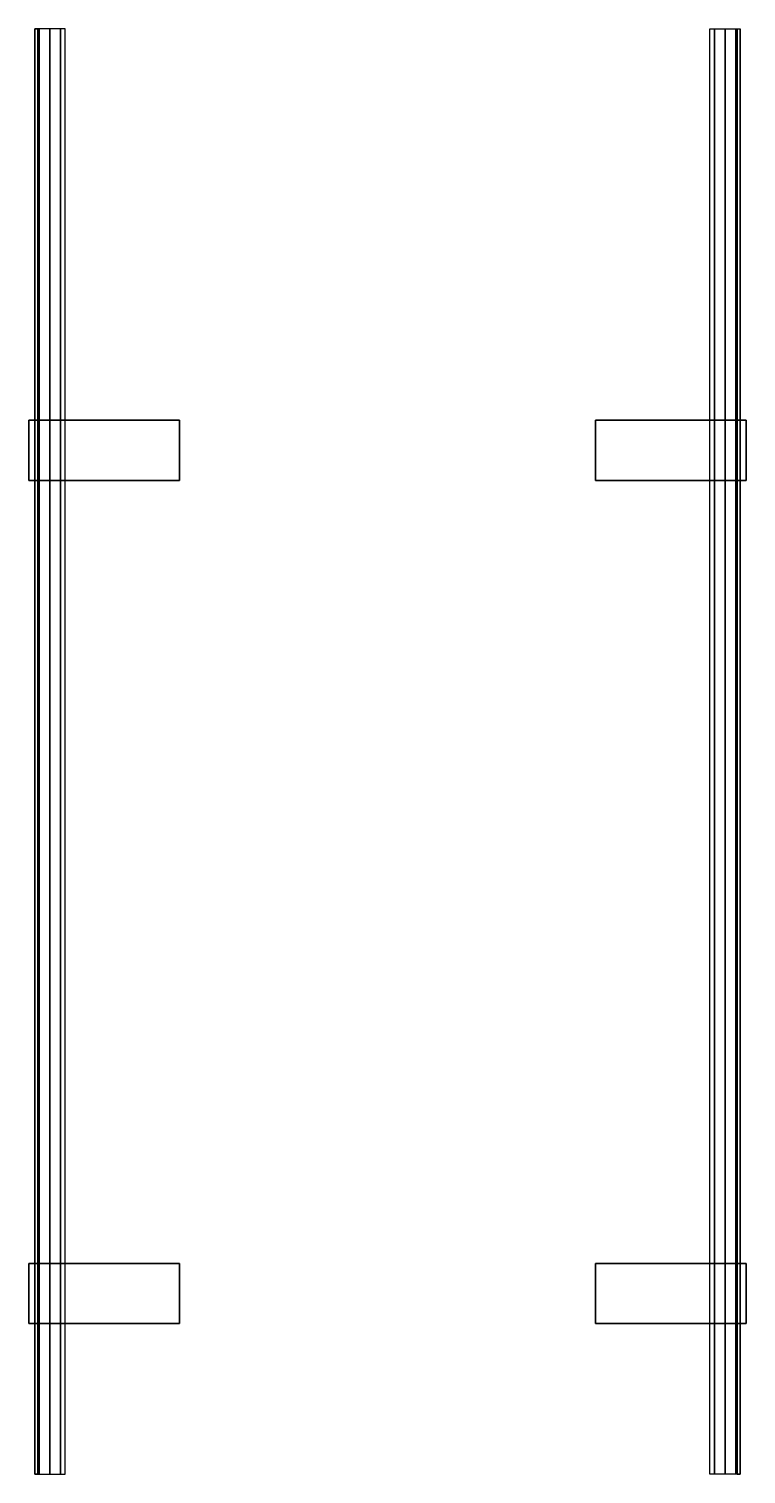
# Model space of a CAD drawing. Extents: x 12 to 250, y -480 to 0.
import ezdxf

# ---------------------------------------------------------------- set-up
doc = ezdxf.new("R2010")
doc.units = 0
doc.layers.add('ACESSORIO', color=7, linetype='CONTINUOUS')

msp = doc.modelspace()

# ---------------------------------------------------------------- linework, layer by layer
at = {"layer": 'ACESSORIO'}
for points in [[(14.12, 0, 47), (14.12, 0, 7), (14.12, -480, 7), (14.12, -480, 47)], [(14.12, 0, 47), (15.12, 0, 47), (15.12, 0, 7), (14.12, 0, 7)], [(15.58, 0, 3.46), (14.12, 0, 7), (14.12, -480, 7), (15.58, -480, 3.46)], [(15.58, 0, 50.54), (14.12, 0, 47), (14.12, -480, 47), (15.58, -480, 50.54)], [(15.12, 0, 47), (15.12, 0, 7), (15.12, -480, 7), (15.12, -480, 47)], [(19.12, 0, 2), (15.58, 0, 3.46), (15.58, -480, 3.46), (19.12, -480, 2)], [(19.12, 0, 52), (15.58, 0, 50.54), (15.58, -480, 50.54), (19.12, -480, 52)], [(22.65, 0, 3.46), (19.12, 0, 2), (19.12, -480, 2), (22.65, -480, 3.46)], [(22.65, 0, 50.54), (19.12, 0, 52), (19.12, -480, 52), (22.65, -480, 50.54)], [(24.12, 0, 7), (22.65, 0, 3.46), (22.65, -480, 3.46), (24.12, -480, 7)], [(24.12, 0, 47), (22.65, 0, 50.54), (22.65, -480, 50.54), (24.12, -480, 47)], [(238.45, 0, 47), (239.91, 0, 50.54), (239.91, -480, 50.54), (238.45, -480, 47)], [(238.45, 0, 7), (239.91, 0, 3.46), (239.91, -480, 3.46), (238.45, -480, 7)], [(239.91, 0, 50.54), (243.45, 0, 52), (243.45, -480, 52), (239.91, -480, 50.54)], [(239.91, 0, 3.46), (243.45, 0, 2), (243.45, -480, 2), (239.91, -480, 3.46)], [(243.45, 0, 52), (246.99, 0, 50.54), (246.99, -480, 50.54), (243.45, -480, 52)], [(243.45, 0, 2), (246.99, 0, 3.46), (246.99, -480, 3.46), (243.45, -480, 2)], [(246.99, 0, 50.54), (248.45, 0, 47), (248.45, -480, 47), (246.99, -480, 50.54)], [(246.99, 0, 3.46), (248.45, 0, 7), (248.45, -480, 7), (246.99, -480, 3.46)], [(247.45, 0, 47), (247.45, 0, 7), (247.45, -480, 7), (247.45, -480, 47)], [(248.45, 0, 47), (248.45, 0, 7), (248.45, -480, 7), (248.45, -480, 47)], [(12.12, -130, 2), (62.12, -130, 2), (62.12, -150, 2), (12.12, -150, 2)], [(12.12, -130), (62.12, -130), (62.12, -150), (12.12, -150)], [(12.12, -130, 2), (12.12, -130), (62.12, -130), (62.12, -130, 2)], [(12.12, -130, 42), (12.12, -150, 42), (12.12, -150, 2), (12.12, -130, 2)], [(13.83, -130, 42), (12.12, -130, 42), (12.12, -130, 2), (14.12, -130, 2)], [(12.12, -130, 2), (12.12, -130), (12.12, -150), (12.12, -150, 2)], [(14.12, -130, 2), (12.12, -130, 2), (12.12, -150, 2), (14.12, -150, 2)], [(14.12, -130, 42), (14.12, -150, 42), (14.12, -150, 2), (14.12, -130, 2)], [(62.12, -130, 2), (62.12, -130), (62.12, -150), (62.12, -150, 2)], [(250.45, -130, 2), (250.45, -130), (200.45, -130), (200.45, -130, 2)], [(250.45, -130), (200.45, -130), (200.45, -150), (250.45, -150)], [(250.45, -130, 2), (200.45, -130, 2), (200.45, -150, 2), (250.45, -150, 2)], [(200.45, -130, 2), (200.45, -130), (200.45, -150), (200.45, -150, 2)], [(248.45, -130, 42), (248.45, -150, 42), (248.45, -150, 2), (248.45, -130, 2)], [(248.73, -130, 42), (250.45, -130, 42), (250.45, -130, 2), (248.45, -130, 2)], [(248.45, -130, 2), (250.45, -130, 2), (250.45, -150, 2), (248.45, -150, 2)], [(248.45, -130, 42), (250.45, -130, 42), (250.45, -150, 42), (248.45, -150, 42)], [(250.45, -130, 42), (250.45, -150, 42), (250.45, -150, 2), (250.45, -130, 2)], [(250.45, -130, 2), (250.45, -130), (250.45, -150), (250.45, -150, 2)], [(12.12, -150, 2), (12.12, -150), (62.12, -150), (62.12, -150, 2)], [(12.12, -150, 42), (14.12, -150, 42), (14.12, -150, 2), (12.12, -150, 2)], [(250.45, -150, 2), (250.45, -150), (200.45, -150), (200.45, -150, 2)], [(250.45, -150, 42), (248.45, -150, 42), (248.45, -150, 2), (250.45, -150, 2)], [(12.12, -410, 2), (12.12, -410), (62.12, -410), (62.12, -410, 2)], [(12.12, -410), (62.12, -410), (62.12, -430), (12.12, -430)], [(12.12, -410, 2), (62.12, -410, 2), (62.12, -430, 2), (12.12, -430, 2)], [(12.12, -410, 42), (12.12, -430, 42), (12.12, -430, 2), (12.12, -410, 2)], [(13.83, -410, 42), (12.12, -410, 42), (12.12, -410, 2), (14.12, -410, 2)], [(14.12, -410, 2), (12.12, -410, 2), (12.12, -430, 2), (14.12, -430, 2)], [(12.12, -410, 2), (12.12, -410), (12.12, -430), (12.12, -430, 2)], [(14.12, -410, 42), (14.12, -430, 42), (14.12, -430, 2), (14.12, -410, 2)], [(62.12, -410, 2), (62.12, -410), (62.12, -430), (62.12, -430, 2)], [(250.45, -410, 2), (200.45, -410, 2), (200.45, -430, 2), (250.45, -430, 2)], [(250.45, -410), (200.45, -410), (200.45, -430), (250.45, -430)], [(250.45, -410, 2), (250.45, -410), (200.45, -410), (200.45, -410, 2)], [(200.45, -410, 2), (200.45, -410), (200.45, -430), (200.45, -430, 2)], [(248.73, -410, 42), (250.45, -410, 42), (250.45, -410, 2), (248.45, -410, 2)], [(248.45, -410, 42), (248.45, -430, 42), (248.45, -430, 2), (248.45, -410, 2)], [(248.45, -410, 2), (250.45, -410, 2), (250.45, -430, 2), (248.45, -430, 2)], [(248.45, -410, 42), (250.45, -410, 42), (250.45, -430, 42), (248.45, -430, 42)], [(250.45, -410, 42), (250.45, -430, 42), (250.45, -430, 2), (250.45, -410, 2)], [(250.45, -410, 2), (250.45, -410), (250.45, -430), (250.45, -430, 2)], [(12.12, -430, 2), (12.12, -430), (62.12, -430), (62.12, -430, 2)], [(12.12, -430, 42), (14.12, -430, 42), (14.12, -430, 2), (12.12, -430, 2)], [(250.45, -430, 2), (250.45, -430), (200.45, -430), (200.45, -430, 2)], [(250.45, -430, 42), (248.45, -430, 42), (248.45, -430, 2), (250.45, -430, 2)], [(14.12, -480, 47), (15.12, -480, 47), (15.12, -480, 7), (14.12, -480, 7)], [(248.45, -480, 47), (247.45, -480, 47), (247.45, -480, 7), (248.45, -480, 7)]]:
    msp.add_3dface(points, dxfattribs=at)

doc.saveas('drawing.dxf')
